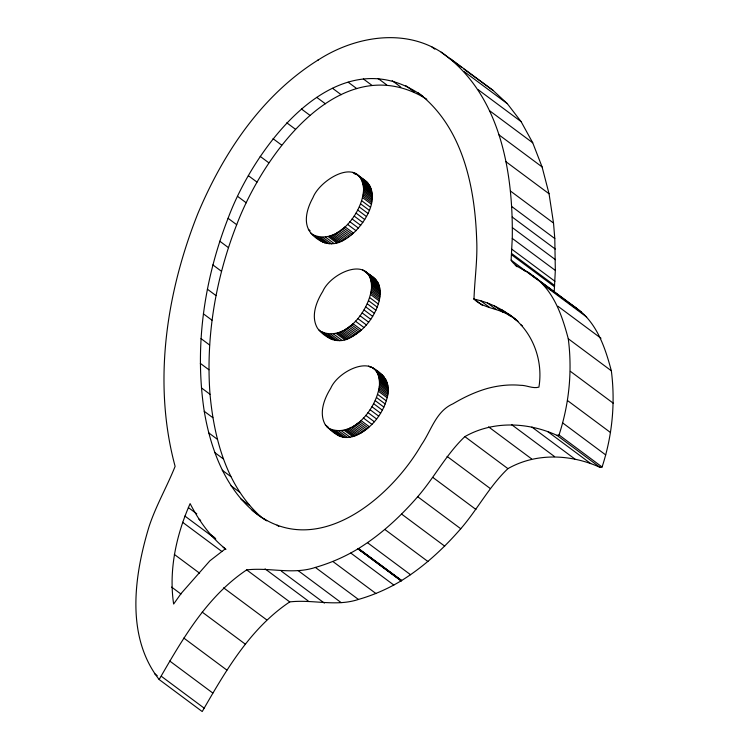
<?xml version="1.0" encoding="UTF-8"?>
<svg xmlns="http://www.w3.org/2000/svg" width="749" height="749" viewBox="0 0 749 749"><rect width="100%" height="100%" fill="white"/><g stroke="black" fill="none" stroke-linecap="round" stroke-linejoin="round"><path stroke-width="1.12" d="M512.26 238.407C513.327 171.128 499.986 93.185 441.189 52.177C403.692 27.75 354.277 36.738 318.447 59.826L317.754 60.248C261.523 95.554 223.202 153.255 197.886 213.521C166.325 292.831 152.562 382.87 175.116 466.365C166.98 486.719 155.876 505.837 149.004 526.753C134.211 575.653 125.448 636.304 159.153 679.53L202.211 711.55C225.599 671.038 249.96 628.523 289.732 601.915C312.689 599.219 335.795 606.952 358.434 599.443C373.377 595.137 387.71 588.929 401.024 580.887L401.651 580.503C424.018 566.609 443.511 548.568 460.747 528.747C477.506 509.432 489.266 486.373 507.916 468.64C536.144 452.565 571.038 454.156 600.015 467.357L602.084 467.002C612.223 436.058 615.509 403.084 611.334 370.783C605.098 347.33 596.822 322.585 576.159 307.951L533.091 275.932C526.369 269.659 516.024 268.264 511.118 260.165L512.26 238.407L555.327 270.426L554.185 292.185M555.327 270.426L554.794 238.547L553.52 223.062L549.045 193.757L542.079 166.915L532.726 142.787L521.098 121.619L507.307 103.662L493.057 90.404L449.999 58.385M312.455 234.512C337.584 246.533 363.565 211.415 363.583 188.645C360.297 155.165 320.029 179.236 312.979 197.624C307.212 208.007 302.521 222.809 310.882 233.089C320.31 243.846 332.959 247.432 345.158 239.315C363.162 228.913 386.241 193.336 361.673 178.234M320.413 331.339C345.139 342.883 369.257 310.498 371.485 288.412C372.768 253.817 330.955 272.262 322.763 291.455C316.153 301.987 310.62 316.518 317.473 328.221C324.982 338.136 338.651 344.793 350.251 337.668C363.621 330.852 373.648 318.175 378.32 304.01C380.033 298.364 380.838 292.26 379.406 286.455C377.852 278.815 370.09 275.351 364.604 270.951M328.38 428.166C353.097 439.71 377.206 407.325 379.443 385.239C380.726 350.663 338.923 369.098 330.721 388.282C324.12 398.824 318.587 413.345 325.441 425.048C330.749 430.553 337.162 436.658 345.102 437.491C350.757 437.791 356.243 435.749 361.074 432.969C373.845 425.189 383.432 412.222 387.13 397.738C391.727 383.385 383.123 372.871 370.699 366.776M265.333 519.956C228.276 496.606 211.237 452.771 204.252 411.304C194.3 346.338 204.327 279.274 228.08 218.305C254.491 146.785 338.014 34.501 423.354 96.658M260.689 516.604C226.479 485.829 214.12 438.539 210.01 394.283C205.694 336.666 215.703 278.413 236.693 224.709C263.114 154.996 341.207 46.11 426.799 99.224M223.165 547.247L225.346 548.82L209.86 560.832L181.099 593.508L173.637 604.05C168.591 570.008 176.315 534.889 190.115 503.618C199.028 520.92 210.656 537.155 225.973 549.335M159.153 679.53C182.541 639.019 206.902 596.504 246.674 569.895C269.621 567.199 292.737 574.932 315.376 567.424C330.309 563.117 344.652 556.9 357.956 548.867L358.528 548.521C380.932 534.627 400.443 516.567 417.689 496.727C434.448 477.413 446.207 454.353 464.857 436.62C493.085 420.535 527.97 422.136 556.956 435.338L559.026 434.972C569.156 404.039 572.451 371.064 568.276 338.763C562.031 315.31 553.764 290.565 533.091 275.932M358.078 548.792L401.192 580.784M318.447 59.826L318.213 59.967A7.218 4.297 -53.4 0 1 317.988 60.107L317.754 60.248M357.956 548.867L401.08 580.85M358.528 548.521L401.651 580.503M358.303 548.652L401.53 580.578M418.185 92.82C462.489 126.787 474.819 186.108 476.654 239.1C477.712 259.173 474.641 279.19 473.986 299.132C489.78 302.306 504.302 310.049 516.716 320.188L501.343 309.487M473.986 299.132C483.835 308.794 498.843 308.008 509.957 315.9M252.076 510.2C313.85 562.433 389.489 500.089 421.509 444.691C431.33 430.544 435.852 411.313 452.967 403.805C463.8 397.363 475.269 391.896 487.421 388.45C498.113 385.538 509.292 384.274 520.349 385.295C526.641 385.155 532.745 388.928 538.915 387.121C543.577 359.305 531.856 329.476 508.103 313.784M371.354 276.334L373.217 277.355M568.472 302.821L576.159 307.951M338.763 435.721L326.807 426.743M493.057 90.404L463.659 68.88M441.189 52.177L461.787 67.494M431.995 47.056L434.804 49.144M464.24 71.642L507.307 103.662M478.04 89.599L521.098 121.619M489.668 110.768L532.726 142.787M499.012 134.895L542.079 166.915M405.602 85.498L414.216 91.902M505.978 161.737L549.045 193.757M392.204 80.695L400.809 87.099M378.086 78.486L386.699 84.89M363.377 78.963L371.991 85.367M510.462 191.042L553.52 223.062M348.182 82.212L356.786 88.616M511.736 206.527L554.794 238.547M512.213 217.041L555.271 249.061M332.593 88.326L341.207 94.73M512.391 227.677L555.449 259.697M316.771 97.379L325.384 103.783M511.839 249.239L554.906 281.259M511.558 253.462L554.625 285.491M511.483 254.707L554.541 286.727M527.399 271.981L581.57 312.296M511.118 260.165L537.333 279.658M542.014 283.131L552.313 290.79M521.444 268.451L525.189 271.232M543.615 285.013L586.673 317.033M515.275 265.352L517.147 266.747M301.407 108.98L310.02 115.383M557.93 306.238L600.988 338.258M356.646 174.124L366.935 181.81M354.783 173.103L359.951 176.951M286.801 122.817L295.415 129.221M359.792 176.97L368.405 183.374M352.742 172.373L355.326 174.292M361.046 178.796L369.66 185.2M361.552 179.844L370.165 186.248M362.067 180.883L370.68 187.287M362.45 182.054L371.064 188.458M362.834 183.224L371.448 189.628M363.096 184.526L371.701 190.929M363.349 185.818L371.963 192.221M568.276 338.763L611.334 370.783M363.462 187.231L372.075 193.635M363.583 188.645L372.187 195.049M363.555 190.115L372.169 196.519M363.527 191.585L372.141 197.989M363.359 193.092L371.972 199.496M363.19 194.6L371.804 201.004M362.891 196.135L371.504 202.539M362.6 197.67L371.204 204.074M361.748 200.779L370.362 207.183M273.039 138.687L281.643 145.091M360.662 203.906L369.276 210.31M514.563 318.784L518.008 321.349M520.574 324.532L522.296 325.815M494.424 305.901L503.028 312.305M359.351 207.014L367.965 213.418M487.459 302.989L496.072 309.393M480.605 300.742L489.219 307.146M357.825 210.104L366.439 216.508M473.958 298.682L482.599 305.536M570.42 371.354L613.478 403.374M356.093 213.128L364.707 219.532M354.174 216.087L362.788 222.49M352.086 218.951L360.7 225.355M349.83 221.695L358.443 228.099M260.193 156.382L268.807 162.786M347.424 224.307L356.037 230.711M344.877 226.75L353.491 233.154M343.548 227.883L352.152 234.287M342.209 229.016L350.822 235.42M340.814 230.046L349.427 236.45M567.499 400.546L610.566 432.566M339.428 231.076L348.032 237.48M337.986 231.993L346.6 238.397M336.544 232.911L345.158 239.315M335.112 233.669L343.725 240.073M333.67 234.437L342.284 240.841M332.275 235.046L340.879 241.45M330.871 235.654L339.484 242.058M248.368 175.687L256.982 182.091M329.504 236.104L338.117 242.507M328.137 236.553L336.75 242.957M325.506 237.152L334.11 243.556M322.969 237.442L331.582 243.846M320.563 237.433L329.176 243.837M366.28 272.233L374.893 278.637M308.373 229.437L310.095 230.72M362.741 269.93L370.493 275.698M367.75 273.797L376.363 280.201M318.297 237.133L326.91 243.537M369.004 275.623L377.618 282.027M316.172 236.544L324.785 242.948M310.882 233.089L321.068 240.916M369.519 276.671L378.123 283.075M314.224 235.663L322.838 242.067M370.025 277.71L378.638 284.114M370.409 278.881L379.022 285.285M370.802 280.051L379.406 286.455M562.658 422.904L605.716 454.933M371.055 281.352L379.668 287.756M371.307 282.645L379.921 289.048M371.429 284.058L380.033 290.462M371.541 285.472L380.155 291.876M371.513 286.942L380.127 293.346M371.485 288.412L380.099 294.816M371.317 289.919L379.93 296.323M371.158 291.427L379.762 297.83M370.858 292.962L379.471 299.366M370.558 294.497L379.172 300.901M559.026 434.972L602.084 467.002M237.639 196.397L246.243 202.801M556.956 435.338L600.015 467.357M369.706 297.606L378.32 304.01M547.669 431.555L590.736 463.575M368.62 300.733L377.234 307.137M367.31 303.841L375.923 310.245M531.902 427.07L574.96 459.09M365.784 306.931L374.397 313.335M364.051 309.955L372.665 316.359M362.142 312.913L370.755 319.317M511.558 424.608L554.616 456.628M360.044 315.778L368.658 322.182M228.08 218.305L236.693 224.709M357.788 318.522L366.401 324.926M355.382 321.134L363.995 327.538M352.835 323.577L361.449 329.981M351.506 324.71L360.119 331.114M488.573 426.883L531.631 458.903M350.167 325.843L358.78 332.247M348.772 326.873L357.385 333.277M347.386 327.903L356 334.307M345.944 328.82L354.558 335.224M344.503 329.738L353.116 336.142M343.07 330.496L351.684 336.9M341.638 331.264L350.251 337.668M219.794 241.206L228.408 247.619M340.233 331.873L348.847 338.276M338.829 332.481L347.442 338.885M337.462 332.931L346.075 339.334M336.095 333.38L344.709 339.784M333.464 333.979L342.078 340.383M330.936 334.269L339.55 340.673M328.53 334.26L337.134 340.664M372.562 367.787L382.851 375.483M464.857 436.62L507.916 468.64M326.255 333.96L334.869 340.364M375.708 370.633L384.321 377.037M368.667 366.036L370.381 367.319M322.641 332.069L324.364 333.342M376.962 372.459L385.576 378.863M324.139 333.371L332.753 339.774M318.84 329.916L330.796 338.894M377.468 373.508L386.081 379.912M377.983 374.547L386.596 380.951M378.367 375.717L386.98 382.121M378.751 376.887L387.364 383.291M379.013 378.189L387.626 384.593M379.266 379.481L387.879 385.885M379.378 380.895L387.991 387.299M379.5 382.308L388.113 388.712M379.471 383.769L388.085 390.173M379.443 385.239L388.057 391.643M379.275 386.756L387.888 393.159M379.106 388.263L387.72 394.667M212.866 264.903L221.47 271.307M378.807 389.798L387.42 396.202M378.517 391.334L387.13 397.738M377.665 394.442L386.278 400.846M376.578 397.56L385.192 403.964M375.268 400.678L383.881 407.082M447.097 456.413L490.155 488.432M373.742 403.758L382.355 410.162M372.01 406.791L380.623 413.195M370.1 409.75L378.713 416.154M207.361 289.17L215.974 295.574M368.002 412.605L376.616 419.009M365.746 415.358L374.36 421.762M363.34 417.961L371.953 424.365M360.803 420.404L369.407 426.808M359.464 421.537L368.077 427.941M432.875 477.441L475.933 509.46M358.125 422.67L366.738 429.074M356.739 423.7L365.353 430.104M355.344 424.73L363.958 431.134M203.382 313.803L211.986 320.207M353.903 425.647L362.516 432.051M352.47 426.565L361.074 432.969M351.028 427.323L359.642 433.727M349.596 428.091L358.209 434.495M348.191 428.7L356.805 435.103M346.787 429.308L355.401 435.712M345.429 429.757L354.034 436.161M344.063 430.207L352.676 436.611M341.422 430.806L350.036 437.21M338.894 431.096L347.508 437.5M336.488 431.087L345.102 437.491M334.223 430.787L342.836 437.191M325.441 425.048L328.025 426.967M332.331 430.169L335.412 433.147M332.097 430.198L340.711 436.601M417.689 496.727L460.747 528.747M201.004 338.604L209.608 345.008M200.311 363.368L208.924 369.772M401.651 514.123L444.709 546.143M201.397 387.879L210.01 394.283M384.883 529.496L427.941 561.516M204.252 411.304L212.866 417.708M367.506 542.716L410.564 574.736M208.756 432.894L217.36 439.298M358.191 548.727L401.361 580.672M350.775 553.043L393.843 585.063M214.785 452.565L223.399 458.968M222.247 470.213L230.851 476.617M231.02 485.764L239.633 492.168M332.977 561.572L376.035 593.592M277.102 525.171L278.815 526.444M241 499.124L249.614 505.528M264.144 518.917L266.728 520.836M315.376 567.424L358.434 599.443M298.111 570.598L341.169 602.627M281.306 571.094L324.364 603.114M188.364 507.579L196.79 513.842M198.794 519.001L200.666 520.396M265.08 568.884L308.139 600.904M210.244 534.327L214.926 537.81M184.9 516.061L215.796 539.037M182.569 522.259L221.891 551.498M246.674 569.895L289.732 601.915M223.595 587.815L266.663 619.835M174.32 554.41L199.599 573.2M171.605 587.076L180.968 594.041M202.211 612.111L245.269 644.131M183.833 638.082L226.891 670.102M169.761 661.03L212.819 693.05M161.325 676.281L204.383 708.301M154.434 673.604L157.234 675.692M327.453 336.32L329.026 337.743"/></g></svg>
